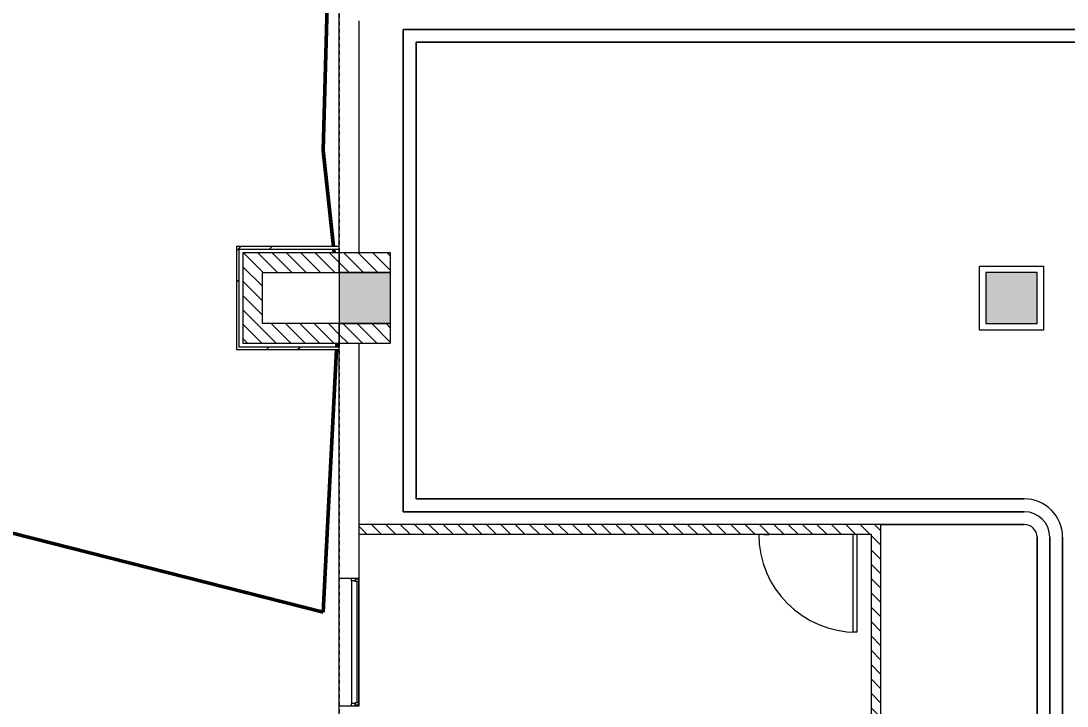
# Model space of a CAD drawing. Header units: millimetres. Extents: x -106145 to 154907, y -84585 to 152038.
# Drawn here: x -18341 to -6084, y -3050 to 4985 of the extents above; entities that cross this region are included whole.
import ezdxf

# ---------------------------------------------------------------- set-up
doc = ezdxf.new("R2010")
doc.units = ezdxf.units.MM
doc.linetypes.add('Cut Out Line _2_', pattern=[2, 1, -1])
for name, color, linetype, lineweight in [('A-ANNO-DIMS', 7, 'Continuous', 9), ('A-ANNO-DIMS-300', 7, 'Continuous', 9), ('A-DOOR', 7, 'Continuous', 5), ('A-FLOR', 7, 'Continuous', 5), ('A-GLAZ', 7, 'Continuous', 5), ('A-WALL', 7, 'Continuous', 5), ('A-WALL-PATT', 7, 'Continuous', 5), ('C-TOPO-MAJR', 7, 'Continuous', 50), ('S-COLS', 7, 'Continuous', 5)]:
    doc.layers.add(name, color=color, linetype=linetype, lineweight=lineweight)
doc.layers.add('A-DETL', color=7, linetype='Continuous', lineweight=5, true_color=0x00a600)
doc.styles.add('RomanS', font='romans__.ttf', dxfattribs={"width": 0.8, "height": 1200})
doc.dimstyles.new('Diagonal_-_4_mm_RomanS_1', dxfattribs={"dimscale": 304.8, "dimtxt": 1219.023462, "dimasz": 1.476378, "dimexe": 0.984252, "dimexo": 0.0625, "dimgap": 0.19685, "dimtad": 1, "dimdec": 0, "dimzin": 0, "dimdsep": 46, "dimtxsty": 'RomanS', "dimblk1": 'OBLIQUE', "dimblk2": 'OBLIQUE', "dimsah": 1, "dimcen": 0.09, "dimdle": 2.362205, "dimazin": 0, "dimtfac": 1, "dimtdec": 4, "dimtix": 1, "dimtmove": 1, "dimatfit": 3, "dimfxl": 2.362205, "dimfxlon": 1, "dimtvp": 1, "dimtolj": 1, "dimtzin": 0, "dimarcsym": 2})
pattern_1 = [(315, (0, 0), (84.18955, 84.18955), [])]
pattern_2 = [(45, (0, 0), (-754.34, 754.34), []), (45, (0, 1143), (-754.34, 754.34), [])]

# ---------------------------------------------------------------- blocks, each defined once
blk = doc.blocks.new('M_Door-Passage-Small Slit Vision Panel_Type B - 1_25_Type B-13938694-Site Plan -MAIN')
at = {"layer": 'A-DOOR', "color": 254, "true_color": 0xdddddd}
for p, q in [((-514.125, -63.85), (-514.125, -71.85)), ((-454.125, -71.85), (-514.125, -71.85)), ((-454.125, -71.85), (-454.125, -63.85))]:
    blk.add_line(p, q, dxfattribs=at)
at = {"layer": 'A-DOOR', "color": 254, "lineweight": 9, "true_color": 0xdddddd}
for p, q in [((530, -1213.85), (530, -63.85)), ((575, -63.85), (575, -1213.85)), ((575, -1213.85), (530, -1213.85))]:
    blk.add_line(p, q, dxfattribs=at)
at = {"layer": 'A-DOOR', "color": 254, "true_color": 0xdddddd}
blk.add_arc((575, -63.85), 1150, 180, 270, dxfattribs=at)
blk = doc.blocks.new('M_Window-Fixed - 1050X1500-9149708-Site Plan -MAIN')
at = {"layer": 'A-GLAZ', "color": 254, "true_color": 0xdddddd}
for p, q in [((-750, 115), (750, 115)), ((-718.25, 26.1), (718.25, 26.1)), ((711.9, 115), (-711.9, 115)), ((750, -115), (-750, -115))]:
    blk.add_line(p, q, dxfattribs=at)
at = {"layer": 'A-GLAZ', "color": 254, "lineweight": 9, "true_color": 0xdddddd}
for p, q in [((-750, -115), (-750, 115)), ((-711.9, 115), (-750, 115)), ((-718.25, 26.1), (-750, 26.1)), ((-737.3, 115), (-737.3, 70.55)), ((-737.3, 70.55), (-718.25, 70.55)), ((-711.9, 70.55), (-718.25, 70.55)), ((-718.25, 70.55), (-718.25, 26.1)), ((-711.9, 115), (-711.9, 70.55)), ((711.9, 92.775), (-711.9, 92.775)), ((711.9, 115), (711.9, 70.55)), ((750, 115), (711.9, 115)), ((711.9, 70.55), (718.25, 70.55)), ((718.25, 70.55), (718.25, 26.1)), ((737.3, 70.55), (718.25, 70.55)), ((750, 26.1), (718.25, 26.1)), ((737.3, 115), (737.3, 70.55)), ((750, 115), (750, -115))]:
    blk.add_line(p, q, dxfattribs=at)
blk = doc.blocks.new('2022_11_09_AB BLOCKFACADE WITH CONTINOUS WINDOW_rvt-1-Site Plan -MAIN')
at = {"layer": 'A-WALL-PATT', "true_color": 0xd4d4d4}
h = blk.add_hatch(dxfattribs=at)
h.set_pattern_fill('FP_20', color=254, style=0, pattern_type=2)
h.set_pattern_definition(pattern_2)
h.paths.add_polyline_path([(-15816, 1130), (-15786, 1130), (-15786, 2340), (-15816, 2340)], flags=0)
h = blk.add_hatch(dxfattribs=at)
h.set_pattern_fill('FP_20', color=254, style=0, pattern_type=2)
h.set_pattern_definition(pattern_2)
h.paths.add_polyline_path([(-14611, 2310), (-14611, 2340), (-15786, 2340), (-15786, 2310)], flags=0)
at = {"layer": 'A-WALL-PATT', "true_color": 0xeaeaea}
h = blk.add_hatch(dxfattribs=at)
h.set_pattern_fill('FP_19', color=254, style=0, pattern_type=2)
h.set_pattern_definition(pattern_1)
h.paths.add_polyline_path([(-15741, 1205), (-15511, 1205), (-15511, 2265), (-15741, 2265)], flags=0)
h = blk.add_hatch(dxfattribs=at)
h.set_pattern_fill('FP_19', color=254, style=0, pattern_type=2)
h.set_pattern_definition(pattern_1)
h.paths.add_polyline_path([(-14611, 2035), (-14611, 2265), (-15511, 2265), (-15511, 2035)], flags=0)
h = blk.add_hatch(dxfattribs=at)
h.set_pattern_fill('FP_19', color=254, style=0, pattern_type=2)
h.set_pattern_definition(pattern_1)
h.paths.add_polyline_path([(-14011, 2035), (-14011, 2265), (-14611, 2265), (-14611, 2035)], flags=0)
h = blk.add_hatch(dxfattribs=at)
h.set_pattern_fill('FP_19', color=254, style=0, pattern_type=2)
h.set_pattern_definition(pattern_1)
h.paths.add_polyline_path([(-14611, 1205), (-14611, 1435), (-15511, 1435), (-15511, 1205), (-14616, 1205)], flags=0)
h = blk.add_hatch(dxfattribs=at)
h.set_pattern_fill('FP_19', color=254, style=0, pattern_type=2)
h.set_pattern_definition(pattern_1)
h.paths.add_polyline_path([(-14611, 1205), (-14011, 1205), (-14011, 1435), (-14611, 1435)], flags=0)
at = {"layer": 'A-WALL-PATT', "true_color": 0xd4d4d4}
h = blk.add_hatch(dxfattribs=at)
h.set_pattern_fill('FP_20', color=254, style=0, pattern_type=2)
h.set_pattern_definition(pattern_2)
h.paths.add_polyline_path([(-14611, 1130), (-14611, 1160), (-15786, 1160), (-15786, 1130)], flags=0)
at = {"layer": 'A-WALL-PATT', "true_color": 0xeaeaea}
h = blk.add_hatch(dxfattribs=at)
h.set_pattern_fill('FP_19', color=254, style=0, pattern_type=2)
h.set_pattern_definition(pattern_1)
h.paths.add_polyline_path([(-9645, -1035), (-8266, -1035), (-8266, -920), (-14381, -920), (-14381, -1035), (-9910, -1035)], flags=0)
h = blk.add_hatch(dxfattribs=at)
h.set_pattern_fill('FP_19', color=254, style=0, pattern_type=2)
h.set_pattern_definition(pattern_1)
h.paths.add_polyline_path([(-8266, -6105), (-8266, -1035), (-8381, -1035), (-8381, -6105)], flags=0)
at = {"layer": 'S-COLS', "true_color": 0xeaeaea}
for points in [[(-14611, 1435), (-14011, 1435), (-14011, 2035), (-14611, 2035)], [(-7036, 1435), (-6436, 1435), (-6436, 2035), (-7036, 2035)]]:
    blk.add_hatch(color=254, dxfattribs=at).paths.add_polyline_path(points, flags=0)
at = {"layer": 'A-FLOR', "color": 254, "true_color": 0xdddddd}
for p, q in [((5939, 4885), (-13861, 4885)), ((-13861, 4885), (-13861, -770)), ((-13861, -770), (-13861, 4885)), ((-13861, 4885), (5939, 4885)), ((-13711, -620), (-13711, 4735)), ((-13711, 4735), (6089, 4735)), ((6089, 4735), (-13711, 4735)), ((-13711, 4735), (-13711, -620)), ((-6586, -620), (-13711, -620)), ((-13711, -620), (-6586, -620)), ((-13861, -770), (-6586, -770)), ((-6586, -770), (-13861, -770)), ((-6586, -920), (-8266, -920)), ((-8266, -920), (-6586, -920)), ((-6436, -5735), (-6436, -1070)), ((-6436, -1070), (-6436, -5735)), ((-6286, -1070), (-6286, -6185)), ((-6286, -6185), (-6286, -1070)), ((-6136, -6185), (-6136, -1070)), ((-6136, -1070), (-6136, -6185))]:
    blk.add_line(p, q, dxfattribs=at)
at = {"layer": 'A-FLOR', "color": 253, "true_color": 0xaaaaaa}
for p, q in [((-15511, 2265), (-15741, 2265)), ((-15511, 1205), (-14611, 1205))]:
    blk.add_line(p, q, dxfattribs=at)
at = {"layer": 'A-FLOR', "color": 254, "true_color": 0xdddddd}
for radius, start in [(450, 0), (450, 360), (300, 0), (300, 360), (150, 360), (150, 0)]:
    blk.add_arc((-6586, -1070), radius, start, 90, dxfattribs=at)
at = {"layer": 'A-WALL', "color": 253, "lineweight": 18, "true_color": 0xaaaaaa}
for p, q in [((-14616, 9130), (-14616, 2265)), ((-15816, 2340), (-15816, 1130)), ((-15786, 2340), (-15816, 2340)), ((-14611, 2340), (-15786, 2340)), ((-15786, 1160), (-15786, 2310)), ((-15786, 2310), (-14611, 2310)), ((-15511, 2265), (-15741, 2265)), ((-15741, 2265), (-15741, 1205)), ((-14616, 2265), (-15511, 2265)), ((-15511, 2035), (-14611, 2035)), ((-15511, 1435), (-15511, 2035)), ((-14611, 1435), (-15511, 1435)), ((-15816, 1130), (-15786, 1130)), ((-14611, 1160), (-15786, 1160)), ((-15786, 1130), (-14611, 1130)), ((-15741, 1205), (-15511, 1205)), ((-15511, 1205), (-14616, 1205)), ((-14616, 1205), (-14616, -5200))]:
    blk.add_line(p, q, dxfattribs=at)
at = {"layer": 'A-WALL', "color": 254, "true_color": 0xdddddd}
for p, q in [((-14611, 2340), (-14611, 4985)), ((-14381, 4985), (-14381, 2265)), ((-14611, 2265), (-14611, 2310)), ((-14611, 1160), (-14611, 1205)), ((-14611, -1550), (-14611, 1130)), ((-14381, 1205), (-14381, -920)), ((-14381, -1035), (-14381, -1550))]:
    blk.add_line(p, q, dxfattribs=at)
at = {"layer": 'A-WALL', "color": 254, "lineweight": 18, "true_color": 0xdddddd}
for p, q in [((-14611, 2265), (-14611, 4985)), ((-14611, 2310), (-14611, 2340)), ((-14611, 2035), (-14611, 2265)), ((-14011, 2265), (-14611, 2265)), ((-14611, 2265), (-14611, 2035)), ((-14011, 2035), (-14011, 2265)), ((-14611, 2035), (-14011, 2035)), ((-14611, 1205), (-14611, 1435)), ((-14011, 1435), (-14611, 1435)), ((-14611, 1435), (-14611, 1205)), ((-14011, 1205), (-14011, 1435)), ((-14611, 1205), (-14011, 1205)), ((-14611, -1550), (-14611, 1205)), ((-14611, 1130), (-14611, 1160)), ((-8266, -920), (-14381, -920)), ((-14381, -920), (-14381, -1035)), ((-8266, -1035), (-8266, -920)), ((-14381, -1035), (-8381, -1035)), ((-8381, -1035), (-8381, -6105)), ((-8266, -6105), (-8266, -1035))]:
    blk.add_line(p, q, dxfattribs=at)
at = {"layer": 'A-WALL', "color": 253, "true_color": 0xaaaaaa}
for p, q in [((-14616, 2265), (-14611, 2265)), ((-14611, 1205), (-14616, 1205))]:
    blk.add_line(p, q, dxfattribs=at)
at = {"layer": 'S-COLS', "color": 254, "true_color": 0xdddddd}
for p, q in [((-7111, 1360), (-7111, 2110)), ((-7111, 2110), (-6361, 2110)), ((-6361, 2110), (-6361, 1360)), ((-14011, 2035), (-14611, 2035)), ((-14611, 2035), (-14611, 1435)), ((-14011, 1435), (-14011, 2035)), ((-6436, 2035), (-7036, 2035)), ((-7036, 2035), (-7036, 1435)), ((-6436, 1435), (-6436, 2035)), ((-14611, 1435), (-14011, 1435)), ((-6361, 1360), (-7111, 1360)), ((-7036, 1435), (-6436, 1435))]:
    blk.add_line(p, q, dxfattribs=at)
at = {"color": 253, "lineweight": 5, "true_color": 0xaaaaaa}
blk.add_blockref('M_Door-Passage-Small Slit Vision Panel_Type B - 1_25_Type B-13938694-Site Plan -MAIN', (-9121, -971), dxfattribs=at)
at = {"color": 253, "lineweight": 5, "true_color": 0xaaaaaa, "rotation": 270.0000000000001}
blk.add_blockref('M_Window-Fixed - 1050X1500-9149708-Site Plan -MAIN', (-14496, -2300), dxfattribs=at)
blk = doc.blocks.new('DIMBLOCK6-Site Plan -MAIN')
at = {"layer": 'A-ANNO-DIMS-300', "transparency": 16777216}
for p, q in [((-16667, -35004), (-16667, -13545)), ((-11666, -14265), (-16967, -14265)), ((-16667, -14265), (-11666, -14265)), ((-17387, -34284), (-16367, -34284)), ((-16667, -34284), (-17387, -34284))]:
    blk.add_line(p, q, dxfattribs=at)
at = {"layer": 'A-ANNO-DIMS-300', "lineweight": 35, "transparency": 16777216}
for p, q in [((-16667, -14265), (-16892, -14040)), ((-16667, -14265), (-16442, -14490)), ((-16667, -34284), (-16892, -34059)), ((-16667, -34284), (-16442, -34509))]:
    blk.add_line(p, q, dxfattribs=at)
at = {"layer": 'A-ANNO-DIMS-300', "transparency": 16777216}
blk.add_ellipse((-16667, -7684), major_axis=(0, 16591), ratio=0.611088, start_param=1.570796, end_param=3.141593, dxfattribs=at)
at = {"layer": 'A-ANNO-DIMS-300', "color": 0, "transparency": 16777216, "char_height": 1200, "attachment_point": 1, "rotation": 90, "line_spacing_factor": 0.983083, "style": 'RomanS'}
for s, insert, width in [('FROM FACE OF COL. AA-2', (-26453, -15519), 24231.04), ('20019', (-28419, -7684), 5426.62)]:
    blk.add_mtext(s, dxfattribs=dict(at, insert=insert, width=width))
blk = doc.blocks.new('_Oblique')
at = {"color": 0, "linetype": 'ByBlock', "lineweight": -2}
blk.add_line((-0.5, -0.5), (0.5, 0.5), dxfattribs=at)

msp = doc.modelspace()

# ---------------------------------------------------------------- block references
at = {"lineweight": 5}
msp.add_blockref('2022_11_09_AB BLOCKFACADE WITH CONTINOUS WINDOW_rvt-1-Site Plan -MAIN', (0, 0), dxfattribs=at)

# ---------------------------------------------------------------- next in the draw order: linework, layer by layer
at = {"layer": 'A-DETL', "color": 8, "linetype": 'Cut Out Line _2_', "true_color": 0x808080}
msp.add_line((-14611.25, 65735.05), (-14611.25, -14264.95), dxfattribs=at)
at = {"layer": 'C-TOPO-MAJR'}
for p, q in [((-14669.42, 2265.05), (-14674.35, 2310)), ((-14801.26, -1949.95), (-14642.45, 1130)), ((-14640.9, 1160), (-14638.58, 1205)), ((-21289.6, -298.05), (-14801.26, -1949.95))]:
    msp.add_line(p, q, dxfattribs=at)
at = {"layer": 'C-TOPO-MAJR', "flags": 128}
msp.add_lwpolyline([(-14677.65, 2340), (-14801.26, 3466.25), (-14642.97, 9130)], dxfattribs=at)

# ---------------------------------------------------------------- next in the draw order: dimensions: what is measured, and where the dimension line sits
at = {"layer": 'A-ANNO-DIMS'}
dim = msp.add_linear_dim(base=(-16667.42, -14264.95), p1=(-17387.42, -34284.12), p2=(-11665.59, -14264.95), angle=90, text='<>\\XFROM FACE OF COL. AA-2', dimstyle='Diagonal_-_4_mm_RomanS_1', override={"dimpost": '<>', "dimfxl": 20820.819424}, dxfattribs=at)
dim.commit()
dim.dimension.update_dxf_attribs({"geometry": 'DIMBLOCK6-Site Plan -MAIN', "text_midpoint": (-26818.83, -7683.61), "dimtype": 160, "text_rotation": 90})

doc.saveas('drawing.dxf')
